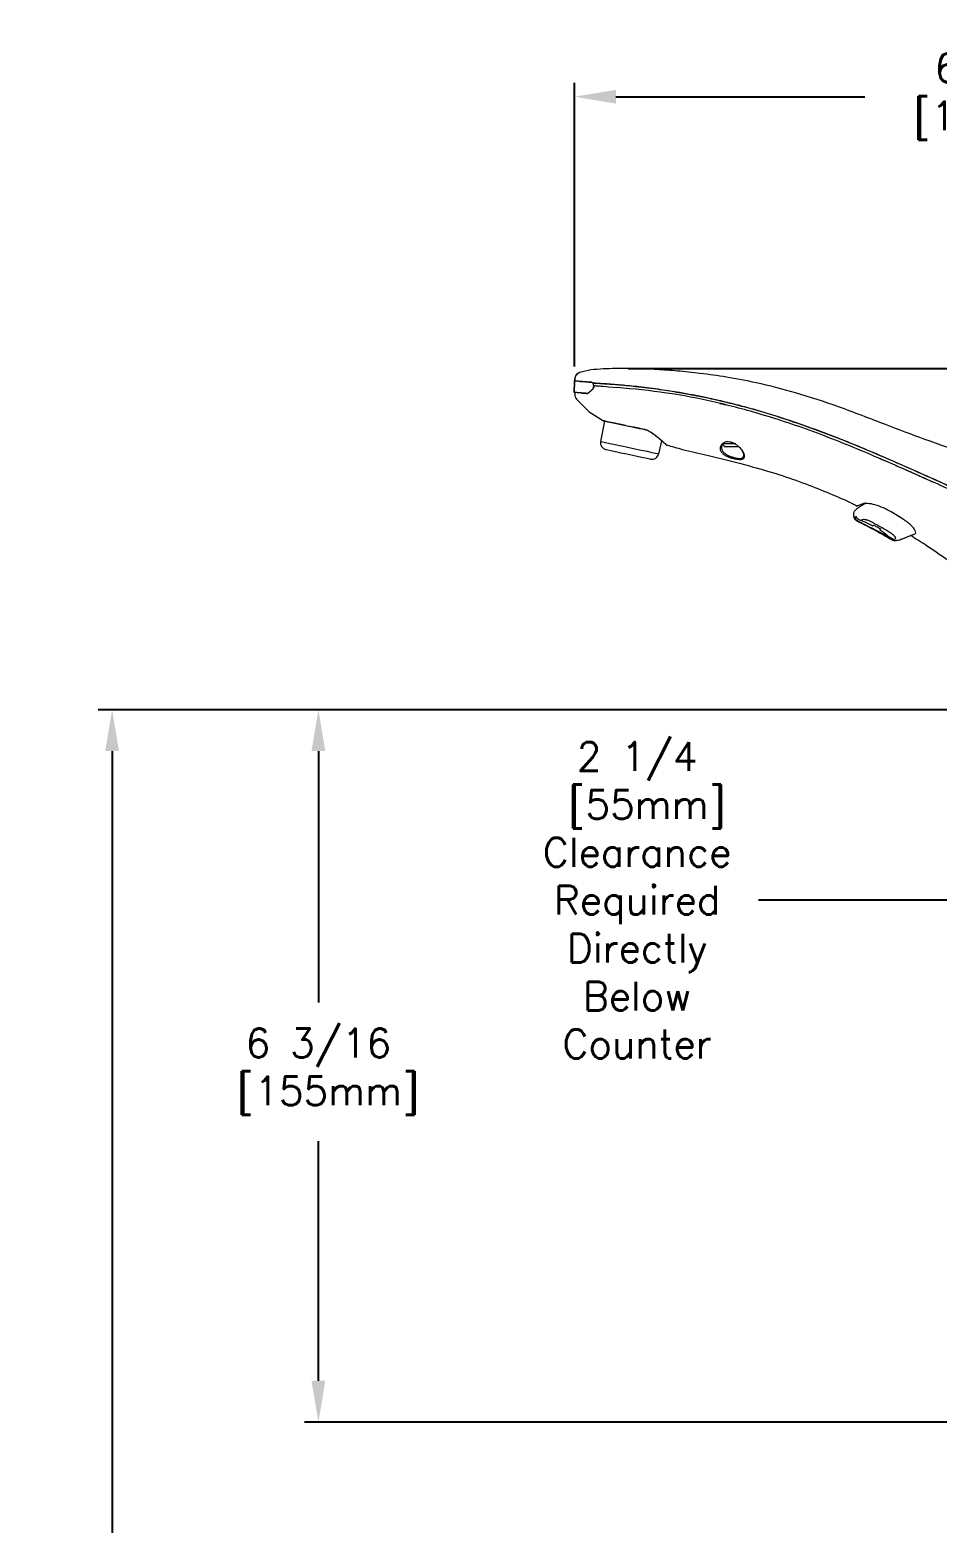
# Model space of a CAD drawing. Header units: inches. Extents: x 4.3 to 18.3, y 1.7 to 16.3.
# Drawn here: x 9.74 to 13.69, y 9.76 to 16.26 of the extents above; entities that cross this region are included whole.
import ezdxf

# ---------------------------------------------------------------- set-up
doc = ezdxf.new("R2010")
doc.units = ezdxf.units.IN
doc.header["$MEASUREMENT"] = 0
doc.header["$PDSIZE"] = -1
doc.layers.add('Dim', color=1, linetype='Continuous')
doc.layers.add('Object', color=4, linetype='Continuous')
doc.styles.get("Standard").update_dxf_attribs({"font": 'romans.shx'})
doc.dimstyles.get("Standard").update_dxf_attribs({"dimtxt": 0.125, "dimasz": 0.18, "dimexe": 0.06, "dimexo": 0.0625, "dimgap": 0.09, "dimtad": 0, "dimtih": 1, "dimtoh": 1, "dimdec": 4, "dimlfac": 2, "dimzin": 4, "dimdsep": 46, "dimlunit": 5, "dimtxsty": 'Standard', "dimcen": 0.09, "dimadec": 0, "dimazin": 1, "dimtfac": 1, "dimtdec": 4, "dimtofl": 0, "dimtmove": 0, "dimatfit": 0, "dimfxl": 0, "dimfrac": 2, "dimtolj": 1, "dimtzin": 0, "dimarcsym": 0})

# ---------------------------------------------------------------- blocks, each defined once
blk = doc.blocks.new('*D11')
at = {"layer": 'Defpoints', "color": 0}
for p in [(15.264, 12.4725), (14.1373, 12.3011), (15.264, 12.3011)]:
    blk.add_point(p, dxfattribs=at)
at = {"layer": 'Dim', "color": 0, "lineweight": -2}
for p, q in [((13.9573, 12.4725), (12.9119, 12.4725)), ((14.1373, 12.3636), (14.1373, 12.5325)), ((15.264, 12.3636), (15.264, 12.5325)), ((15.444, 12.4725), (15.624, 12.4725))]:
    blk.add_line(p, q, dxfattribs=at)
at = {"layer": 'Dim', "color": 0}
for points in [[(13.9573, 12.5025), (13.9573, 12.4425), (14.1373, 12.4725)], [(15.444, 12.5025), (15.444, 12.4425), (15.264, 12.4725)]]:
    blk.add_solid(points, dxfattribs=at)
at = {"layer": 'Dim', "color": 0, "insert": (12.3844, 12.4725), "char_height": 0.125, "attachment_point": 5}
blk.add_mtext('\\A1;2 1/4\\P [55mm]\\PClearance\\PRequired\\PDirectly\\PBelow\\PCounter', dxfattribs=at)
blk = doc.blocks.new('*D12')
at = {"layer": 'Defpoints', "color": 0}
for p in [(15.488, 15.9669), (12.1117, 14.7309), (15.488, 13.9653)]:
    blk.add_point(p, dxfattribs=at)
at = {"layer": 'Dim', "color": 0, "lineweight": -2}
for p, q in [((12.1117, 14.7934), (12.1117, 16.0269)), ((15.488, 14.0278), (15.488, 16.0269)), ((12.2917, 15.9669), (13.3739, 15.9669)), ((15.308, 15.9669), (14.5062, 15.9669))]:
    blk.add_line(p, q, dxfattribs=at)
at = {"layer": 'Dim', "color": 0}
for points in [[(12.2917, 15.9969), (12.2917, 15.9369), (12.1117, 15.9669)], [(15.308, 15.9969), (15.308, 15.9369), (15.488, 15.9669)]]:
    blk.add_solid(points, dxfattribs=at)
at = {"layer": 'Dim', "color": 0, "insert": (13.94, 15.9669), "char_height": 0.125, "attachment_point": 5}
blk.add_mtext('\\A1;6 3/4\\P [170mm]', dxfattribs=at)
blk = doc.blocks.new('*D13')
at = {"layer": 'Defpoints', "color": 0}
for p in [(12.2831, 14.7845), (17.5049, 14.7845), (15.3602, 13.3011)]:
    blk.add_point(p, dxfattribs=at)
at = {"layer": 'Dim', "color": 0, "lineweight": -2}
for p, q in [((12.3456, 14.7845), (17.5649, 14.7845)), ((17.5049, 14.6045), (17.5049, 14.1534)), ((17.5049, 13.4811), (17.5049, 13.5508)), ((15.4227, 13.3011), (17.5649, 13.3011))]:
    blk.add_line(p, q, dxfattribs=at)
at = {"layer": 'Dim', "color": 0}
for points in [[(17.4749, 14.6045), (17.5349, 14.6045), (17.5049, 14.7845)], [(17.4749, 13.4811), (17.5349, 13.4811), (17.5049, 13.3011)]]:
    blk.add_solid(points, dxfattribs=at)
at = {"layer": 'Dim', "color": 0, "insert": (17.5049, 13.8521), "char_height": 0.125, "attachment_point": 5}
blk.add_mtext('\\A1;2 15/16\\P [75mm]', dxfattribs=at)
blk = doc.blocks.new('*D15')
at = {"layer": 'Defpoints', "color": 0}
for p in [(10.9986, 13.3011), (14.2381, 13.3011), (14.0329, 10.2028)]:
    blk.add_point(p, dxfattribs=at)
at = {"layer": 'Dim', "color": 0, "lineweight": -2}
for p, q in [((14.1756, 13.3011), (10.9386, 13.3011)), ((10.9986, 13.1211), (10.9986, 12.0278)), ((10.9986, 10.3828), (10.9986, 11.4252)), ((13.9704, 10.2028), (10.9386, 10.2028))]:
    blk.add_line(p, q, dxfattribs=at)
at = {"layer": 'Dim', "color": 0}
for points in [[(10.9686, 13.1211), (11.0286, 13.1211), (10.9986, 13.3011)], [(10.9686, 10.3828), (11.0286, 10.3828), (10.9986, 10.2028)]]:
    blk.add_solid(points, dxfattribs=at)
at = {"layer": 'Dim', "color": 0, "insert": (10.9986, 11.7265), "char_height": 0.125, "attachment_point": 5}
blk.add_mtext('\\A1;6 3/16\\P [155mm]', dxfattribs=at)
blk = doc.blocks.new('*D16')
at = {"layer": 'Defpoints', "color": 0}
for p in [(14.2381, 13.3011), (10.1019, 4.9757), (14.7006, 4.9757)]:
    blk.add_point(p, dxfattribs=at)
at = {"layer": 'Dim', "color": 0, "lineweight": -2}
for p, q in [((14.1756, 13.3011), (10.0419, 13.3011)), ((10.1019, 13.1211), (10.1019, 9.4413)), ((10.1019, 5.1557), (10.1019, 8.8387)), ((14.6381, 4.9757), (10.0419, 4.9757))]:
    blk.add_line(p, q, dxfattribs=at)
at = {"layer": 'Dim', "color": 0}
for points in [[(10.0719, 13.1211), (10.1319, 13.1211), (10.1019, 13.3011)], [(10.0719, 5.1557), (10.1319, 5.1557), (10.1019, 4.9757)]]:
    blk.add_solid(points, dxfattribs=at)
at = {"layer": 'Dim', "color": 0, "insert": (10.1019, 9.14), "char_height": 0.125, "attachment_point": 5}
blk.add_mtext('\\A1;16 5/8\\P [425mm]', dxfattribs=at)

msp = doc.modelspace()

# ---------------------------------------------------------------- linework, layer by layer
at = {"layer": 'Object', "color": 4, "linetype": 'Continuous', "lineweight": 15}
for p, q in [((12.111664, 14.730908), (12.110508, 14.680852)), ((12.11174, 14.730902), (12.113119, 14.730797)), ((12.115682, 14.730604), (12.11174, 14.730902)), ((12.112632, 14.680692), (12.112762, 14.673227)), ((12.113276, 14.739792), (12.113119, 14.730797)), ((12.113195, 14.730792), (12.113352, 14.739786)), ((12.113352, 14.739786), (12.113352, 14.73979)), ((12.127776, 14.72969), (12.115682, 14.730604)), ((12.147051, 14.728233), (12.127776, 14.72969)), ((12.184489, 14.725402), (12.147051, 14.728233)), ((12.147057, 14.728232), (12.184492, 14.725402)), ((12.153684, 14.677589), (12.147778, 14.678035)), ((12.166331, 14.676632), (12.166129, 14.676648)), ((12.172401, 14.679202), (12.190153, 14.695389)), ((12.172401, 14.679202), (12.172437, 14.6792)), ((12.191098, 14.695318), (12.173473, 14.679121)), ((12.18449, 14.725402), (12.186681, 14.725236)), ((12.191098, 14.695318), (12.190153, 14.695389)), ((12.193926, 14.721219), (12.203887, 14.719612)), ((12.196392, 14.710802), (12.196259, 14.706941)), ((12.240008, 14.70762), (12.259693, 14.705903)), ((12.259693, 14.705903), (12.298184, 14.70252)), ((12.387042, 14.705658), (12.386574, 14.705711)), ((12.387042, 14.705658), (12.387354, 14.704789)), ((12.391961, 14.704218), (12.387354, 14.704789)), ((12.392085, 14.705021), (12.391961, 14.704218)), ((12.57552, 14.6789), (12.56798, 14.680197)), ((12.57552, 14.6789), (12.576298, 14.677963)), ((12.120164, 14.650919), (12.176335, 14.596128)), ((12.71216, 14.640368), (12.71216, 14.64035)), ((12.742503, 14.633042), (12.742499, 14.633425)), ((12.775241, 14.625747), (12.767042, 14.62767)), ((12.777255, 14.63685), (12.76784, 14.63912)), ((12.777255, 14.63685), (12.778169, 14.635884)), ((12.176335, 14.596128), (12.237895, 14.55803)), ((12.242806, 14.556503), (12.225531, 14.467629)), ((12.269887, 14.550747), (12.25592, 14.553716)), ((13.015675, 14.56918), (13.003398, 14.573127)), ((13.015675, 14.56918), (13.017052, 14.568071)), ((12.413996, 14.520116), (12.370528, 14.529355)), ((12.477884, 14.41399), (12.491037, 14.470965)), ((12.757313, 14.45924), (12.811258, 14.45924)), ((12.771229, 14.445323), (12.826896, 14.445323)), ((13.521344, 14.141036), (13.488337, 14.161288)), ((13.333806, 14.137679), (13.336909, 14.138273)), ((13.335846, 14.138423), (13.334633, 14.137908)), ((13.336302, 14.138543), (13.336404, 14.138588)), ((13.364122, 14.127303), (13.356316, 14.12472)), ((13.396034, 14.0952), (13.395592, 14.094997)), ((13.539459, 14.129507), (13.524163, 14.139273)), ((13.54229, 14.127716), (13.539459, 14.129507)), ((13.494951, 14.041674), (13.494622, 14.041862)), ((13.495253, 14.041926), (13.494951, 14.041674)), ((13.495253, 14.041926), (13.506768, 14.044424)), ((13.533839, 14.042147), (13.573912, 14.059014)), ((13.588275, 14.06506), (13.591853, 14.066566))]:
    msp.add_line(p, q, dxfattribs=at)
at = {"layer": 'Object', "color": 4, "linetype": 'Continuous', "lineweight": 15, "flags": 128}
for points in [[(12.110583, 14.680847), (12.110961, 14.697209), (12.11135, 14.714056), (12.11174, 14.730902)], [(12.261709, 14.552485), (12.263818, 14.552037), (12.28288, 14.547985), (12.306667, 14.542929), (12.333897, 14.537142), (12.363102, 14.530934), (12.392707, 14.524641), (12.398477, 14.523414)], [(12.225531, 14.467629), (12.226384, 14.467448), (12.23314, 14.466012), (12.246288, 14.463217), (12.265119, 14.459214), (12.288619, 14.45422), (12.315519, 14.448502), (12.344371, 14.442369), (12.373617, 14.436153), (12.401683, 14.430187), (12.427055, 14.424794), (12.448364, 14.420265), (12.464463, 14.416843), (12.474483, 14.414713), (12.477884, 14.41399), (12.477884, 14.41399)], [(12.248742, 14.432561), (12.249644, 14.432369), (12.256759, 14.430856), (12.270461, 14.427944), (12.289735, 14.423848), (12.31315, 14.41887), (12.33897, 14.413382), (12.365281, 14.40779), (12.39013, 14.402508), (12.411675, 14.397928), (12.428318, 14.394391), (12.438824, 14.392157), (12.442415, 14.391394)], [(13.37821, 14.199769), (13.356275, 14.185619), (13.338711, 14.174288)], [(13.533516, 14.042089), (13.530248, 14.040902), (13.529528, 14.040701)]]:
    msp.add_lwpolyline(points, dxfattribs=at)
at = {"layer": 'Object', "color": 4, "linetype": 'Continuous', "lineweight": 15}
for centre, radius, start, end in [((12.142799, 14.739277), 0.029528, 105.6221021, 178.9737596), ((12.256699, 14.55735), 0.003717, 235.4275688, 257.898708), ((12.270403, 14.553092), 0.002401, 230.8314442, 257.5909154), ((12.414599, 14.520707), 0.000845, 168.8915547, 224.4251032), ((12.254979, 14.461905), 0.03, 169, 258), ((12.771229, 14.45924), 0.013917, 180, 270), ((12.448653, 14.420739), 0.03, 258, 347), ((13.335329, 14.140793), 0.002433, 196.6447078, 244.3957302), ((13.335371, 14.140852), 0.00249, 197.6633261, 291.9755859), ((13.335353, 14.140856), 0.0025, 244.5111325, 292.3032038), ((13.34227, 14.122926), 0.00121, 252.3040628, 309.7395908), ((13.496526, 14.044084), 0.002505, 166.3417653, 239.4496714), ((13.494758, 14.041902), 0.000141, 166.9403427, 196.2582321)]:
    msp.add_arc(centre, radius, start, end, dxfattribs=at)
for points, knots in [([(12.134947, 14.767721), (12.134682, 14.767645), (12.132137, 14.76691), (12.12664, 14.764444), (12.119743, 14.75848), (12.114504, 14.749731), (12.113736, 14.743104), (12.113352, 14.73979)], [0, 0, 0, 0, 0.02192492, 0.21097519, 0.47400824, 0.73700259, 1, 1, 1, 1]), ([(12.134853, 14.767715), (12.134853, 14.767715), (12.134841, 14.767715), (12.134873, 14.767716), (12.134927, 14.76772), (12.134947, 14.767721)], [0, 0, 0, 0, 0.00777358, 0.62032973, 1, 1, 1, 1]), ([(14.211109, 14.316056), (14.147083, 14.329535), (14.015318, 14.357275), (13.822859, 14.410942), (13.638368, 14.474089), (13.452754, 14.545099), (13.26685, 14.617453), (13.079517, 14.67927), (12.916572, 14.721138), (12.777976, 14.747435), (12.663145, 14.763774), (12.562492, 14.774162), (12.483329, 14.779824), (12.420231, 14.782834), (12.368807, 14.784363), (12.316447, 14.784929), (12.263085, 14.784378), (12.210133, 14.782134), (12.166875, 14.776813), (12.142744, 14.769457), (12.13503, 14.767106)], [0, 0, 0, 0, 0.09147438, 0.18825193, 0.27914674, 0.36404417, 0.4661319, 0.55805905, 0.63969984, 0.70118004, 0.75522393, 0.80183785, 0.84264284, 0.86618344, 0.89016329, 0.91457567, 0.93940185, 0.96475799, 0.98873339, 1, 1, 1, 1]), ([(12.110583, 14.680847), (12.110561, 14.680848), (12.110517, 14.680852), (12.110512, 14.680852), (12.110509, 14.680852)], [0, 0, 0, 0, 0.50564446, 1, 1, 1, 1]), ([(12.114504, 14.68055), (12.114026, 14.680586), (12.113069, 14.680659), (12.111709, 14.680762), (12.111032, 14.680813), (12.110583, 14.680847)], [0, 0, 0, 0, 0.25146253, 0.50291198, 1, 1, 1, 1]), ([(12.117735, 14.680306), (12.117553, 14.68032), (12.113014, 14.680665), (12.112819, 14.680679), (12.112632, 14.680692)], [0, 0, 0, 0, 0.04022188, 1, 1, 1, 1]), ([(12.117735, 14.680306), (12.117553, 14.68032), (12.113014, 14.680665), (12.112819, 14.680679), (12.112632, 14.680692)], [0, 0, 0, 0, 0.0402216, 1, 1, 1, 1]), ([(12.113352, 14.73979), (12.113334, 14.73979), (12.113292, 14.739791), (12.113268, 14.739792), (12.113277, 14.739792), (12.113277, 14.739792)], [0, 0, 0, 0, 0.41786855, 0.99194891, 1, 1, 1, 1]), ([(12.1265, 14.679644), (12.125171, 14.679744), (12.122515, 14.679945), (12.118181, 14.680272), (12.115969, 14.680439), (12.114504, 14.68055)], [0, 0, 0, 0, 0.25266281, 0.50532055, 1, 1, 1, 1]), ([(12.145528, 14.678205), (12.143589, 14.678352), (12.13971, 14.678645), (12.133, 14.679152), (12.129077, 14.679449), (12.1265, 14.679644)], [0, 0, 0, 0, 0.25542603, 0.51084527, 1, 1, 1, 1]), ([(12.129152, 14.729585), (12.138142, 14.728906), (12.15199, 14.72786), (12.177671, 14.725918), (12.186681, 14.725236)], [0, 0, 0, 0, 0.6491607, 1, 1, 1, 1]), ([(12.167314, 14.676558), (12.16356, 14.676842), (12.14698, 14.678095), (12.137309, 14.678826), (12.129827, 14.679392)], [0, 0, 0, 0, 0.2264467, 1, 1, 1, 1]), ([(12.139247, 14.67868), (12.144881, 14.678254), (12.151507, 14.677754), (12.162745, 14.676903), (12.164428, 14.676776)], [0, 0, 0, 0, 0.85025451, 1, 1, 1, 1]), ([(12.141305, 14.678524), (12.141397, 14.678517), (12.142138, 14.678462), (12.146276, 14.678148), (12.15121, 14.677776), (12.153684, 14.677589)], [0, 0, 0, 0, 0.06579355, 0.53154271, 1, 1, 1, 1]), ([(12.166129, 14.676648), (12.162917, 14.67689), (12.155361, 14.677461), (12.149118, 14.677934), (12.145528, 14.678205)], [0, 0, 0, 0, 0.42507446, 1, 1, 1, 1]), ([(12.166129, 14.676648), (12.167174, 14.676692), (12.169362, 14.676787), (12.171358, 14.678373), (12.172401, 14.679202)], [0, 0, 0, 0, 0.4774929, 1, 1, 1, 1]), ([(12.173473, 14.679121), (12.172451, 14.67829), (12.170498, 14.6767), (12.168342, 14.676604), (12.167314, 14.676558)], [0, 0, 0, 0, 0.52309376, 1, 1, 1, 1]), ([(12.195204, 14.70955), (12.195204, 14.709557), (12.195271, 14.711239), (12.19496, 14.714657), (12.193262, 14.719283), (12.190503, 14.722897), (12.187402, 14.724928), (12.185313, 14.725268), (12.184491, 14.725402)], [0, 0, 0, 0, 0.00094885, 0.21475842, 0.42929773, 0.64452303, 0.86011584, 1, 1, 1, 1]), ([(12.186681, 14.725236), (12.187972, 14.724989), (12.190625, 14.72448), (12.192806, 14.722325), (12.193926, 14.721219)], [0, 0, 0, 0, 0.48661932, 1, 1, 1, 1]), ([(12.190153, 14.695389), (12.190906, 14.69618), (12.192648, 14.698009), (12.194542, 14.702058), (12.194919, 14.705376), (12.195107, 14.707028)], [0, 0, 0, 0, 0.27647869, 0.63967608, 1, 1, 1, 1]), ([(12.196259, 14.706941), (12.196067, 14.705285), (12.195685, 14.701973), (12.193688, 14.697932), (12.191883, 14.69611), (12.191098, 14.695318)], [0, 0, 0, 0, 0.36104451, 0.722049512, 1, 1, 1, 1]), ([(12.383245, 14.706087), (12.35636, 14.708819), (12.318097, 14.712707), (12.268199, 14.716625), (12.230462, 14.71925), (12.207273, 14.7205), (12.193926, 14.721219)], [0, 0, 0, 0, 0.40871396, 0.58167538, 0.7592315, 1, 1, 1, 1]), ([(12.196392, 14.710802), (12.202044, 14.710456), (12.21572, 14.709619), (12.231026, 14.708359), (12.240008, 14.70762)], [0, 0, 0, 0, 0.41322639, 1, 1, 1, 1]), ([(12.387354, 14.704789), (12.359834, 14.707621), (12.321706, 14.711546), (12.272765, 14.71537), (12.237733, 14.7178), (12.216217, 14.718952), (12.203887, 14.719612)], [0, 0, 0, 0, 0.43267952, 0.59944838, 0.77047458, 1, 1, 1, 1]), ([(13.675709, 14.288705), (13.594748, 14.324937), (13.432865, 14.397383), (13.184771, 14.500016), (12.947216, 14.581255), (12.722194, 14.640934), (12.511759, 14.681549), (12.369371, 14.69553), (12.298184, 14.70252)], [0, 0, 0, 0, 0.18676881, 0.37344706, 0.56004267, 0.70674852, 0.85338972, 1, 1, 1, 1]), ([(12.386574, 14.705711), (12.386291, 14.705743), (12.385726, 14.705808), (12.384616, 14.705932), (12.383789, 14.706025), (12.383245, 14.706087)], [0, 0, 0, 0, 0.25483556, 0.50967009, 1, 1, 1, 1]), ([(12.392085, 14.705021), (12.391569, 14.705086), (12.390537, 14.705216), (12.388856, 14.705429), (12.387691, 14.705576), (12.387042, 14.705658)], [0, 0, 0, 0, 0.30693503, 0.61387705, 1, 1, 1, 1]), ([(12.576298, 14.677963), (12.549609, 14.682382), (12.505712, 14.68965), (12.444206, 14.698118), (12.409384, 14.702184), (12.391961, 14.704218)], [0, 0, 0, 0, 0.43662349, 0.71812416, 1, 1, 1, 1]), ([(12.56798, 14.680197), (12.541278, 14.684553), (12.498762, 14.691489), (12.440063, 14.699457), (12.408083, 14.703165), (12.392085, 14.705021)], [0, 0, 0, 0, 0.457650944, 0.728677989, 1, 1, 1, 1]), ([(12.76784, 14.63912), (12.741556, 14.645248), (12.696556, 14.655738), (12.632335, 14.66866), (12.59446, 14.675486), (12.57552, 14.6789)], [0, 0, 0, 0, 0.41247113, 0.70619018, 1, 1, 1, 1]), ([(12.778169, 14.635884), (12.751907, 14.642097), (12.705352, 14.653112), (12.637945, 14.666831), (12.596849, 14.674252), (12.576298, 14.677963)], [0, 0, 0, 0, 0.39282461, 0.69635573, 1, 1, 1, 1]), ([(12.112762, 14.673227), (12.113194, 14.669182), (12.114025, 14.661377), (12.117897, 14.654049), (12.120271, 14.650776), (12.120443, 14.65054)], [0, 0, 0, 0, 0.49964181, 0.96383514, 1, 1, 1, 1]), ([(12.742503, 14.633039), (12.748086, 14.63209), (12.755627, 14.630808), (12.762918, 14.628681), (12.764811, 14.628129)], [0, 0, 0, 0, 0.74033401, 1, 1, 1, 1]), ([(12.768382, 14.627471), (12.767538, 14.627678), (12.766429, 14.62795), (12.765168, 14.628257), (12.764868, 14.62833)], [0, 0, 0, 0, 0.76180175, 1, 1, 1, 1]), ([(13.003398, 14.573127), (12.977767, 14.581127), (12.927648, 14.59677), (12.852249, 14.61805), (12.802259, 14.630582), (12.777255, 14.63685)], [0, 0, 0, 0, 0.34347846, 0.6716175, 1, 1, 1, 1]), ([(13.017052, 14.568071), (12.991451, 14.576165), (12.939275, 14.59266), (12.859659, 14.615394), (12.80534, 14.629052), (12.778169, 14.635884)], [0, 0, 0, 0, 0.3250006, 0.6623546, 1, 1, 1, 1]), ([(12.25592, 14.553716), (12.249614, 14.555056), (12.237067, 14.557723), (12.235627, 14.55803), (12.248813, 14.555227), (12.25592, 14.553716)], [0, 0, 0, 0, 0.31778477, 0.63229305, 1, 1, 1, 1]), ([(12.242984, 14.556734), (12.240578, 14.55724), (12.235553, 14.558299), (12.237012, 14.557992), (12.237772, 14.557831)], [0, 0, 0, 0, 0.478838637, 1, 1, 1, 1]), ([(12.237772, 14.557831), (12.237394, 14.557911), (12.236895, 14.558016), (12.242566, 14.556821), (12.249184, 14.555428), (12.25459, 14.55429)], [0, 0, 0, 0, 0.36407111, 0.48057312, 1, 1, 1, 1]), ([(12.25459, 14.55429), (12.256381, 14.553905), (12.260499, 14.55302), (12.265858, 14.551876), (12.268886, 14.55123)], [0, 0, 0, 0, 0.43500037, 1, 1, 1, 1]), ([(12.268886, 14.55123), (12.281127, 14.548664), (12.295876, 14.545573), (12.324269, 14.539633), (12.359808, 14.532191), (12.392814, 14.525266), (12.413771, 14.520869)], [0, 0, 0, 0, 0.2893645, 0.3486711, 0.5864502, 1, 1, 1, 1]), ([(12.334066, 14.537105), (12.325083, 14.539015), (12.301642, 14.543998), (12.282001, 14.548172), (12.269887, 14.550747)], [0, 0, 0, 0, 0.38319892, 1, 1, 1, 1]), ([(13.876066, 14.213714), (13.852032, 14.224242), (13.779931, 14.255826), (13.660013, 14.309678), (13.515411, 14.374224), (13.393679, 14.426742), (13.295255, 14.467189), (13.22083, 14.496484), (13.128051, 14.531445), (13.059158, 14.554579), (13.015675, 14.56918)], [0, 0, 0, 0, 0.08538516, 0.25615778, 0.42693414, 0.59771737, 0.68310483, 0.7684932, 0.85388244, 1, 1, 1, 1]), ([(13.897519, 14.20388), (13.873479, 14.214361), (13.753271, 14.266768), (13.585511, 14.343227), (13.378932, 14.432722), (13.206663, 14.50319), (13.080252, 14.546445), (13.017052, 14.568071)], [0, 0, 0, 0, 0.08343689, 0.41721841, 0.58410279, 0.79207319, 1, 1, 1, 1]), ([(12.413771, 14.520869), (12.414858, 14.520614), (12.421109, 14.519146), (12.433782, 14.514413), (12.443419, 14.50867), (12.448807, 14.505458)], [0, 0, 0, 0, 0.0849432, 0.48838405, 1, 1, 1, 1]), ([(12.427906, 14.516241), (12.424334, 14.517377), (12.419806, 14.518818), (12.415009, 14.519889), (12.413996, 14.520116)], [0, 0, 0, 0, 0.78886844, 1, 1, 1, 1]), ([(12.44691, 14.505375), (12.449592, 14.503677), (12.460447, 14.496801), (12.475111, 14.484656), (12.490762, 14.471299), (12.50224, 14.461049), (12.508258, 14.455592), (12.510394, 14.453634), (12.510907, 14.453162), (12.511052, 14.453031), (12.511082, 14.453003), (12.51112, 14.452969), (12.511166, 14.452928), (12.511222, 14.45288), (12.511338, 14.452784), (12.511611, 14.452578), (12.51202, 14.452298), (12.512398, 14.452177), (12.512588, 14.452116)], [0, 0, 0, 0, 0.06735732, 0.27266708, 0.45688622, 0.63178224, 0.81670857, 0.90567844, 0.95059448, 0.97299497, 0.98442336, 0.98760586, 0.98887624, 0.98966934, 0.99048553, 0.99242038, 0.99619275, 1, 1, 1, 1]), ([(12.448807, 14.505458), (12.462744, 14.494789), (12.487043, 14.476186), (12.506647, 14.457728), (12.514624, 14.450452), (12.512772, 14.452164), (12.512632, 14.452294)], [0, 0, 0, 0, 0.3916574, 0.68282767, 0.9759015, 1, 1, 1, 1]), ([(13.088748, 14.531986), (13.088569, 14.532049), (13.085869, 14.532996), (13.08319, 14.533926), (13.080688, 14.534796)], [0, 0, 0, 0, 0.066098651, 1, 1, 1, 1]), ([(12.493387, 14.468883), (12.49675, 14.465903), (12.504, 14.459479), (12.509081, 14.454831), (12.510719, 14.453337), (12.511072, 14.453012), (12.511034, 14.453047), (12.511032, 14.453049)], [0, 0, 0, 0, 0.32990317, 0.71136254, 0.90140695, 0.99472576, 1, 1, 1, 1]), ([(12.512706, 14.452556), (12.535415, 14.445943), (12.591316, 14.429664), (12.680263, 14.41004), (12.776127, 14.387179), (12.882243, 14.3592), (12.996137, 14.326257), (13.1142, 14.285362), (13.220727, 14.242599), (13.295044, 14.21001), (13.334035, 14.190519), (13.341143, 14.186965)], [0, 0, 0, 0, 0.08135375, 0.20026362, 0.3132228, 0.42041195, 0.57778778, 0.72100285, 0.85003653, 0.97266018, 1, 1, 1, 1]), ([(12.780135, 14.401166), (12.775685, 14.40316), (12.765449, 14.407746), (12.753371, 14.416791), (12.745291, 14.428593), (12.743767, 14.441938), (12.749645, 14.454104), (12.760509, 14.462302), (12.772861, 14.466075), (12.786147, 14.465922), (12.80088, 14.461877), (12.817842, 14.452705), (12.83414, 14.438201), (12.847193, 14.42062), (12.852616, 14.405724), (12.850011, 14.395339), (12.842115, 14.390179), (12.829873, 14.389163), (12.815506, 14.390768), (12.799386, 14.394405), (12.787338, 14.398274), (12.781126, 14.400768), (12.780135, 14.401166)], [0, 0, 0, 0, 0.04206337, 0.09675703, 0.15548876, 0.22036235, 0.28886719, 0.33609422, 0.37405784, 0.41204247, 0.44631194, 0.49455901, 0.56522883, 0.63396439, 0.71348189, 0.76440024, 0.81576806, 0.8590108, 0.90022321, 0.94384541, 0.99104166, 1, 1, 1, 1]), ([(12.762033, 14.462229), (12.760421, 14.461083), (12.754112, 14.456599), (12.750307, 14.445704), (12.751401, 14.432734), (12.758751, 14.421066), (12.769731, 14.412147), (12.779013, 14.407609), (12.783051, 14.405635)], [0, 0, 0, 0, 0.07530484, 0.29482849, 0.50314263, 0.69130726, 0.86571205, 1, 1, 1, 1]), ([(12.783051, 14.405635), (12.783951, 14.40524), (12.789658, 14.402736), (12.800585, 14.398896), (12.815194, 14.395263), (12.828181, 14.393607), (12.838635, 14.394468), (12.843595, 14.397472), (12.847067, 14.401945), (12.848619, 14.409874), (12.846285, 14.420019), (12.841478, 14.426858), (12.841001, 14.427536)], [0, 0, 0, 0, 0.02400021, 0.15225599, 0.26677411, 0.37592931, 0.48957912, 0.60153137, 0.62506553, 0.7610289, 0.97631355, 1, 1, 1, 1]), ([(13.439548, 14.393036), (13.441465, 14.392246), (13.518529, 14.360508), (13.593606, 14.326168), (13.666816, 14.292683)], [0, 0, 0, 0, 0.024875216, 1, 1, 1, 1]), ([(14.694022, 13.955956), (14.65278, 13.95758), (14.570286, 13.96083), (14.449667, 13.985173), (14.333093, 14.019878), (14.219764, 14.061287), (14.07172, 14.117724), (13.890525, 14.192565), (13.74732, 14.256656), (13.675709, 14.288705)], [0, 0, 0, 0, 0.111963261, 0.223953965, 0.335923905, 0.448074332, 0.560127862, 0.780037579, 1, 1, 1, 1]), ([(13.3388, 14.174098), (13.336692, 14.172701), (13.331272, 14.16911), (13.325766, 14.160205), (13.323408, 14.148806), (13.325338, 14.13812), (13.330186, 14.129879), (13.33565, 14.124486), (13.339661, 14.122338), (13.341461, 14.121373)], [0, 0, 0, 0, 0.116815, 0.30022175, 0.46695733, 0.64891665, 0.78930813, 0.90541439, 1, 1, 1, 1]), ([(13.366864, 14.196889), (13.359088, 14.194058), (13.34312, 14.188247), (13.34066, 14.187351), (13.341333, 14.187596), (13.341483, 14.187651)], [0, 0, 0, 0, 0.424612745, 0.871861201, 1, 1, 1, 1]), ([(13.488337, 14.161288), (13.477233, 14.167425), (13.4537, 14.180431), (13.417753, 14.192716), (13.388119, 14.198641), (13.372391, 14.198586), (13.367717, 14.197151), (13.366864, 14.196889)], [0, 0, 0, 0, 0.24356851, 0.51616917, 0.78114518, 0.96007299, 1, 1, 1, 1]), ([(13.341902, 14.121773), (13.339711, 14.123201), (13.334539, 14.126574), (13.330269, 14.133567), (13.329378, 14.140301), (13.331728, 14.140168), (13.332998, 14.140097)], [0, 0, 0, 0, 0.13495671, 0.31862809, 0.63164562, 1, 1, 1, 1]), ([(13.332811, 14.137135), (13.33274, 14.135417), (13.332627, 14.13271), (13.336366, 14.126295), (13.341075, 14.123263), (13.343044, 14.121995)], [0, 0, 0, 0, 0.50264038, 0.79202711, 1, 1, 1, 1]), ([(13.332998, 14.140097), (13.333404, 14.140274), (13.334224, 14.140633), (13.335241, 14.141084), (13.335754, 14.141312)], [0, 0, 0, 0, 0.49557054, 1, 1, 1, 1]), ([(13.335754, 14.141312), (13.335755, 14.1413), (13.335767, 14.141201), (13.335847, 14.140749), (13.336149, 14.140092), (13.336806, 14.139538), (13.337486, 14.139329), (13.338135, 14.139334), (13.338533, 14.139483), (13.338732, 14.139557)], [0, 0, 0, 0, 0.00905771, 0.07897619, 0.36759119, 0.5877529, 0.75085614, 0.87524098, 1, 1, 1, 1]), ([(13.335754, 14.141312), (13.336238, 14.139877), (13.336782, 14.138264), (13.337527, 14.136737), (13.33761, 14.136567)], [0, 0, 0, 0, 0.88894585, 1, 1, 1, 1]), ([(13.33761, 14.136567), (13.340043, 14.134381), (13.344248, 14.130601), (13.352738, 14.126464), (13.356316, 14.12472)], [0, 0, 0, 0, 0.57856849, 1, 1, 1, 1]), ([(13.339097, 14.122537), (13.36635, 14.108701), (13.417161, 14.082906), (13.46649, 14.054385), (13.489362, 14.041161)], [0, 0, 0, 0, 0.5363606, 1, 1, 1, 1]), ([(13.341902, 14.121773), (13.341763, 14.121762), (13.341026, 14.121702), (13.341391, 14.121731), (13.341687, 14.121755)], [0, 0, 0, 0, 0.18829328, 1, 1, 1, 1]), ([(13.393317, 14.095043), (13.385438, 14.099167), (13.36741, 14.108602), (13.35109, 14.117029), (13.341902, 14.121773)], [0, 0, 0, 0, 0.43705018, 1, 1, 1, 1]), ([(13.343044, 14.121995), (13.352133, 14.117414), (13.368961, 14.108932), (13.387506, 14.099525), (13.396034, 14.0952)], [0, 0, 0, 0, 0.5401218, 1, 1, 1, 1]), ([(13.356316, 14.12472), (13.367916, 14.120131), (13.384871, 14.113424), (13.403034, 14.104192), (13.408771, 14.101276)], [0, 0, 0, 0, 0.68414852, 1, 1, 1, 1]), ([(13.379504, 14.126477), (13.379504, 14.126477), (13.376459, 14.126477), (13.370064, 14.128642), (13.366292, 14.127792), (13.364122, 14.127303)], [0, 0, 0, 0, 0.00004006, 0.42472323, 1, 1, 1, 1]), ([(13.407506, 14.11522), (13.403517, 14.117207), (13.395066, 14.121414), (13.385793, 14.125563), (13.380536, 14.12579), (13.379505, 14.126477), (13.379504, 14.126477)], [0, 0, 0, 0, 0.40702256, 0.86226871, 0.99996081, 1, 1, 1, 1]), ([(13.393144, 14.095014), (13.393185, 14.09502), (13.393239, 14.095028), (13.393302, 14.09504), (13.393317, 14.095043)], [0, 0, 0, 0, 0.76968515, 1, 1, 1, 1]), ([(13.427646, 14.076528), (13.42152, 14.079855), (13.410053, 14.086081), (13.398517, 14.092175), (13.393144, 14.095014)], [0, 0, 0, 0, 0.53420205, 1, 1, 1, 1]), ([(13.393317, 14.095043), (13.393326, 14.095038), (13.393413, 14.094995), (13.393845, 14.09481), (13.394593, 14.094668), (13.395302, 14.094901), (13.395592, 14.094997)], [0, 0, 0, 0, 0.014011452, 0.13313049, 0.644280839, 1, 1, 1, 1]), ([(13.396705, 14.09556), (13.401156, 14.093202), (13.410919, 14.08803), (13.420836, 14.082672), (13.426313, 14.079691), (13.426509, 14.079584)], [0, 0, 0, 0, 0.44684874, 0.98022313, 1, 1, 1, 1]), ([(13.480389, 14.07339), (13.474355, 14.076945), (13.462287, 14.084054), (13.43804, 14.098082), (13.41972, 14.108365), (13.407506, 14.11522)], [0, 0, 0, 0, 0.25000596, 0.50001689, 1, 1, 1, 1]), ([(13.408771, 14.101276), (13.409366, 14.101538), (13.410983, 14.102252), (13.412834, 14.103075), (13.414003, 14.103596)], [0, 0, 0, 0, 0.36795306, 1, 1, 1, 1]), ([(13.414003, 14.103596), (13.418316, 14.101198), (13.4281, 14.095759), (13.437839, 14.09024), (13.443285, 14.087154)], [0, 0, 0, 0, 0.44081066, 1, 1, 1, 1]), ([(13.524163, 14.139273), (13.523929, 14.13942), (13.523459, 14.139714), (13.522754, 14.140155), (13.522049, 14.140595), (13.521579, 14.140889), (13.521344, 14.141036)], [0, 0, 0, 0, 0.25002811, 0.50000004, 0.74998132, 1, 1, 1, 1]), ([(13.591116, 14.065674), (13.592844, 14.066929), (13.59631, 14.069445), (13.594141, 14.07908), (13.58612, 14.091241), (13.573209, 14.104801), (13.558017, 14.11733), (13.546946, 14.124641), (13.54229, 14.127716)], [0, 0, 0, 0, 0.17787507, 0.35663598, 0.51983299, 0.68375891, 0.86697932, 1, 1, 1, 1]), ([(13.427646, 14.076528), (13.427636, 14.076534), (13.427292, 14.076731), (13.426779, 14.077208), (13.42641, 14.078075), (13.426323, 14.078865), (13.426447, 14.079344), (13.426509, 14.079584)], [0, 0, 0, 0, 0.01055203, 0.38137812, 0.64425916, 0.82147395, 1, 1, 1, 1]), ([(13.4278, 14.076718), (13.427789, 14.076724), (13.427512, 14.076882), (13.427069, 14.077269), (13.426662, 14.077988), (13.426478, 14.078762), (13.426562, 14.079291), (13.426604, 14.079556)], [0, 0, 0, 0, 0.0127032, 0.31099639, 0.55704982, 0.77800624, 1, 1, 1, 1]), ([(13.426604, 14.079556), (13.430789, 14.077416), (13.442908, 14.071219), (13.458472, 14.063475), (13.469128, 14.058802), (13.471982, 14.058182), (13.472972, 14.057967)], [0, 0, 0, 0, 0.19409945, 0.56216781, 0.84798077, 1, 1, 1, 1]), ([(13.4278, 14.076718), (13.427772, 14.076687), (13.427707, 14.076616), (13.427668, 14.07656), (13.427646, 14.076528)], [0, 0, 0, 0, 0.42834889, 1, 1, 1, 1]), ([(13.473097, 14.054179), (13.472206, 14.05444), (13.469318, 14.055285), (13.458928, 14.060206), (13.443454, 14.068352), (13.431608, 14.074683), (13.4278, 14.076718)], [0, 0, 0, 0, 0.13394958, 0.43410336, 0.81809766, 1, 1, 1, 1]), ([(13.443285, 14.087154), (13.442179, 14.086454), (13.440433, 14.085349), (13.438965, 14.08441), (13.438427, 14.084066)], [0, 0, 0, 0, 0.63291113, 1, 1, 1, 1]), ([(13.438427, 14.084066), (13.44414, 14.08025), (13.451378, 14.075416), (13.462176, 14.067249), (13.469736, 14.060908), (13.472581, 14.057762), (13.473663, 14.056566)], [0, 0, 0, 0, 0.33818404, 0.42850577, 0.78278961, 1, 1, 1, 1]), ([(13.472377, 14.057033), (13.475589, 14.055213), (13.482587, 14.051248), (13.489766, 14.047123), (13.493739, 14.04483), (13.493943, 14.044712)], [0, 0, 0, 0, 0.44589242, 0.97154859, 1, 1, 1, 1]), ([(13.494622, 14.041862), (13.490132, 14.044451), (13.48297, 14.048579), (13.47578, 14.052658), (13.473097, 14.054179)], [0, 0, 0, 0, 0.62695615, 1, 1, 1, 1]), ([(13.473663, 14.056566), (13.476507, 14.054924), (13.484261, 14.05045), (13.491981, 14.04592), (13.496869, 14.043052)], [0, 0, 0, 0, 0.36686172, 1, 1, 1, 1]), ([(13.486287, 14.069675), (13.486287, 14.069675), (13.485688, 14.070036), (13.483791, 14.07137), (13.481784, 14.072562), (13.480389, 14.07339)], [0, 0, 0, 0, 0.00016511, 0.30532239, 1, 1, 1, 1]), ([(13.506768, 14.044424), (13.507521, 14.044957), (13.509027, 14.046023), (13.50709, 14.050548), (13.502307, 14.056651), (13.495, 14.063291), (13.489181, 14.067894), (13.486288, 14.069674), (13.486287, 14.069675)], [0, 0, 0, 0, 0.21011636, 0.42014669, 0.62515446, 0.83046669, 0.99998138, 1, 1, 1, 1]), ([(13.489543, 14.04144), (13.490496, 14.040878), (13.492783, 14.03953), (13.496381, 14.038402), (13.499495, 14.037774), (13.501236, 14.037574), (13.502018, 14.037508), (13.502589, 14.037471), (13.503183, 14.037442), (13.503934, 14.037422), (13.50548, 14.03741), (13.508455, 14.037521), (13.516548, 14.037958), (13.524913, 14.039733), (13.528913, 14.040583)], [0, 0, 0, 0, 0.01860147, 0.04462693, 0.06337101, 0.07190704, 0.07789471, 0.08481949, 0.09661739, 0.12507691, 0.21740111, 0.51985596, 0.77037731, 1, 1, 1, 1]), ([(13.4896, 14.041544), (13.489876, 14.041513), (13.490231, 14.041474), (13.493819, 14.041791), (13.494622, 14.041862)], [0, 0, 0, 0, 0.77612467, 1, 1, 1, 1]), ([(13.493943, 14.044712), (13.493883, 14.04446), (13.493764, 14.043959), (13.49386, 14.043138), (13.494142, 14.042484), (13.494452, 14.042095), (13.494595, 14.041958), (13.49462, 14.041934)], [0, 0, 0, 0, 0.22329483, 0.44491863, 0.77553167, 0.96041627, 1, 1, 1, 1]), ([(13.49462, 14.041934), (13.494718, 14.041849), (13.494825, 14.041756), (13.494941, 14.041681), (13.494951, 14.041674)], [0, 0, 0, 0, 0.9176566, 1, 1, 1, 1]), ([(13.496869, 14.043052), (13.496473, 14.042779), (13.495872, 14.042366), (13.49541, 14.042038), (13.495253, 14.041926)], [0, 0, 0, 0, 0.65999958, 1, 1, 1, 1]), ([(13.533833, 14.042146), (13.547597, 14.047939), (13.566937, 14.05608), (13.586277, 14.06422), (13.591854, 14.066568)], [0, 0, 0, 0, 0.71164023, 1, 1, 1, 1]), ([(13.573681, 14.059161), (13.596187, 14.04502), (13.65723, 14.006668), (13.754773, 13.938668), (13.862647, 13.850486), (13.93552, 13.781668), (13.969332, 13.740695), (13.973133, 13.736089)], [0, 0, 0, 0, 0.1546439, 0.41942441, 0.6909783, 0.96526068, 1, 1, 1, 1]), ([(13.580905, 14.061958), (13.58111, 14.062032), (13.582857, 14.062668), (13.587244, 14.064265), (13.591116, 14.065674)], [0, 0, 0, 0, 0.11727525, 1, 1, 1, 1])]:
    msp.add_open_spline(points, degree=3, knots=knots, dxfattribs=at)

# ---------------------------------------------------------------- dimensions: what is measured, and where the dimension line sits
at = {"layer": 'Dim'}
dim = msp.add_linear_dim(base=(15.4880391, 15.9669027), p1=(12.1116645, 14.7309077), p2=(15.4880391, 13.9653347), dimstyle='Standard', override={"dimpost": '\\X'}, dxfattribs=at)
dim.commit()
dim.dimension.update_dxf_attribs({"geometry": '*D12', "text_midpoint": (13.9400466, 15.9669027), "dimtype": 160})
for base, p1, p2, picture, middle in [((17.5049458, 14.7845041), (15.3601931, 13.3010794), (12.2830542, 14.7845041), '*D13', (17.5049458, 13.8521033)), ((10.101944, 4.975702), (14.238146, 13.301079), (14.700638, 4.975702), '*D16', (10.101944, 9.139989)), ((10.998638, 13.301079), (14.032921, 10.202822), (14.238146, 13.301079), '*D15', (10.998638, 11.72647))]:
    dim = msp.add_linear_dim(base=base, p1=p1, p2=p2, angle=90, dimstyle='Standard', override={"dimpost": '\\X'}, dxfattribs=at)
    dim.commit()
    dim.dimension.update_dxf_attribs({"geometry": picture, "text_midpoint": middle, "dimtype": 160})
dim = msp.add_linear_dim(base=(15.26401, 12.472522), p1=(14.137265, 12.301079), p2=(15.26401, 12.301079), text='<>\\PClearance\\PRequired\\PDirectly\\PBelow\\PCounter', dimstyle='Standard', override={"dimpost": '\\X'}, dxfattribs=at)
dim.commit()
dim.dimension.update_dxf_attribs({"geometry": '*D11', "text_midpoint": (12.384438, 12.472522), "dimtype": 160})

doc.saveas('drawing.dxf')
